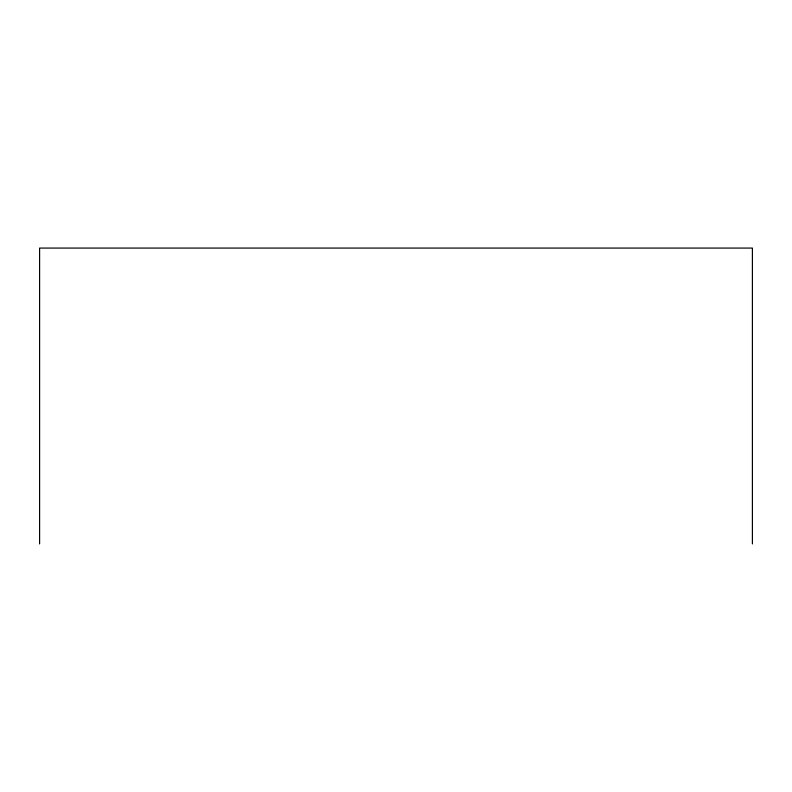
<?xml version="1.0" encoding="UTF-8"?>
<svg xmlns="http://www.w3.org/2000/svg" width="792" height="792" viewBox="0 0 792 792"><rect width="100%" height="100%" fill="white"/><g stroke="black" fill="none" stroke-linecap="round" stroke-linejoin="round"><path stroke-width="1.19" d="M752.4 543.926L752.4 248.074L39.6 248.074L39.6 543.926"/></g></svg>
